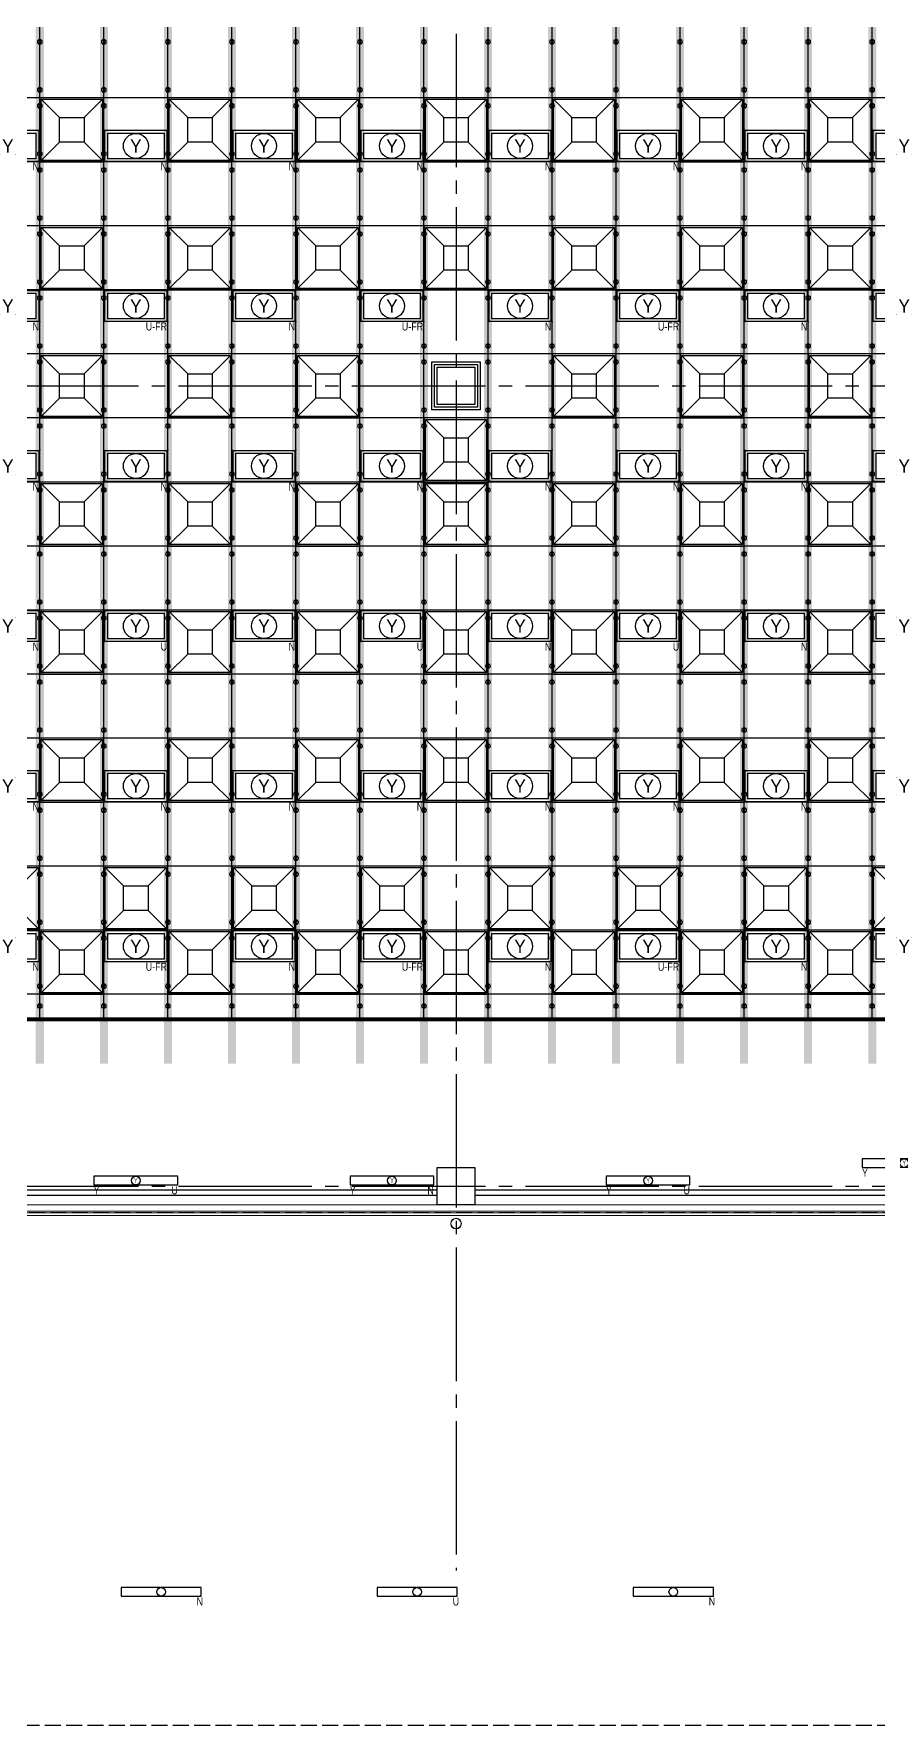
# Model space of a CAD drawing. Header units: millimetres. Extents: x -17313 to 27370, y -1010 to 13584.
# Drawn here: x 9409 to 10991, y -1010 to 2160 of the extents above; entities that cross this region are included whole.
import ezdxf
from ezdxf.enums import TextEntityAlignment as Align

# ---------------------------------------------------------------- set-up
doc = ezdxf.new("R2010")
doc.units = ezdxf.units.MM
doc.header["$LTSCALE"] = 100
doc.linetypes.add('X-S-FAB-L10$0$COL-CEN-LIN', pattern=[3.25, 2.5, -0.25, 0.25, -0.25])
doc.linetypes.add('X-S-FAB-L10$0$HIDDEN', pattern=[0.4, 0.3, -0.1])
for name, color, linetype in [('0-XREF', 7, 'Continuous'), ('188K-SM-03-F10-ARCH-CEIL-Y2257103$0$K-CEIL-4.2', 8, 'Continuous'), ('188K-SM-03-F10-ARCH-CEIL-Y2257103$0$K-CEIL-4.2-AREA', 8, 'Continuous'), ('188K-SM-03-F10-ARCH-CEIL-Y2257103$0$K-鋼構', 121, 'Continuous'), ('188K-SM-03-F10-ARCH-PA-Y2257103$0$K-P1S-4.2-單抗', 53, 'Continuous'), ('188K-SM-03-F10-ARCH-PA-Y2257103$0$K-岩棉 2hr 7.5-非抗', 53, 'Continuous'), ('188K-SM-06-F10-ELEC-LIGHT-Y2257103$0$E-LIGHT(W)-N', 8, 'Continuous'), ('188K-SM-06-F10-ELEC-LIGHT-Y2257103$0$E-LIGHT(W)-U XLPE', 8, 'Continuous'), ('188K-SM-06-F10-ELEC-LIGHT-Y2257103$0$E-LIGHT(Y)-N', 8, 'Continuous'), ('188K-SM-06-F10-ELEC-LIGHT-Y2257103$0$E-LIGHT(Y)-U FR', 8, 'Continuous'), ('188K-SM-06-F10-ELEC-LIGHT-Y2257103$0$E-LIGHT(Y)-U XLPE', 8, 'Continuous'), ('188K-SM-06-F10-HVAC-FFU-Y2257103$0$AC-FFU-ULPA+化學濾網-', 6, 'Continuous'), ('X-S-FAB-L10$0$0-DIM-TXT', 8, 'Continuous'), ('X-S-FAB-L10$0$A-OBJE-MEP', 8, 'Continuous'), ('X-S-FAB-L10$0$A-WALL-EX', 8, 'Continuous'), ('X-S-FAB-L10$0$BLOCK', 8, 'Continuous'), ('X-S-FAB-L10$0$CCL', 8, 'X-S-FAB-L10$0$COL-CEN-LIN'), ('X-S-FAB-L10$0$COL-S', 8, 'Continuous'), ('X-S-FAB-L10$0$HID', 8, 'X-S-FAB-L10$0$HIDDEN'), ('X-S-FAB-L10$0$S-FNDN', 8, 'Continuous')]:
    doc.layers.add(name, color=color, linetype=linetype)
doc.layers.add('188K-SM-03-F10-ARCH-CEIL-Y2257103$0$K-吊點-標準', color=8, linetype='Continuous', lineweight=9)
doc.layers.add('188K-SM-06-F10-ELEC-LIGHT-Y2257103$0$Defpoints-CAS', color=8, linetype='Continuous', plot=False)
doc.styles.add('188K-SM-06-F10-ELEC-LIGHT-Y2257103$0$AE', font='isocp.shx', dxfattribs={"bigfont": 'chineset.shx'})
doc.styles.add('188K-SM-06-F10-ELEC-LIGHT-Y2257103$0$Standard', font='arial.ttf')
doc.styles.add('188K-SM-06-F10-ELEC-LIGHT-Y2257103$0$xCI-5-F20-03-燈具$0$Standard', font='')
doc.styles.add('X-S-FAB-L10$0$CHINA', font='simplex.shx', dxfattribs={"width": 0.75, "bigfont": 'chineset.shx'})
doc.styles.add('X-S-FAB-L10$0$Standard', font='', dxfattribs={"width": 0.8})
doc.styles.add('X-S-FAB-L10$0$TG_NOTE_TEXT', font='simplex.shx', dxfattribs={"width": 0.75, "bigfont": 'chineset.shx'})
doc.styles.get('188K-SM-06-F10-ELEC-LIGHT-Y2257103$0$xCI-5-F20-03-燈具$0$Standard').set_extended_font_data('PMingLiU')
doc.styles.get('X-S-FAB-L10$0$Standard').set_extended_font_data('Microsoft JhengHei')

# ---------------------------------------------------------------- blocks, each defined once
blk = doc.blocks.new('188K-SM-06-F10-HVAC-FFU-Y2257103$0$H-FFU-ULPA+化濾')
for p, q in [((-82.9, 82.9), (-117.2, 117.3)), ((-37.1, 82.9), (-2.7, 117.3)), ((-117.2, 2.8), (-82.9, 37.1)), ((-2.7, 2.8), (-37.1, 37.1))]:
    blk.add_line(p, q)
for points in [[(-2.7, 2.8), (-2.7, 117.3), (-117.2, 117.3), (-117.2, 2.8)], [(-37.1, 37.1), (-37.1, 82.9), (-82.9, 82.9), (-82.9, 37.1)]]:
    blk.add_lwpolyline(points, close=True)
at = {"layer": 'DefPoints'}
blk.add_lwpolyline([(-120, 120), (0, 120), (0, 0), (-120, 0)], close=True, dxfattribs=at)
blk = doc.blocks.new('188K-SM-06-F10-HVAC-FFU-Y2257103')
at = {"layer": '188K-SM-06-F10-HVAC-FFU-Y2257103$0$AC-FFU-ULPA+化學濾網-', "xscale": -1}
for p in [(9420, 1920), (9660, 1920), (9900, 1920), (10140, 1920), (10380, 1920), (10620, 1920), (10860, 1920), (9420, 1680), (9660, 1680), (9900, 1680), (10140, 1680), (10380, 1680), (10620, 1680), (10860, 1680), (9420, 1440), (9660, 1440), (9900, 1440), (10380, 1440), (10620, 1440), (10860, 1440), (10140, 1320), (9420, 1200), (9660, 1200), (9900, 1200), (10140, 1200), (10380, 1200), (10620, 1200), (10860, 1200), (9420, 960), (9660, 960), (9900, 960), (10140, 960), (10380, 960), (10620, 960), (10860, 960), (9420, 720), (9660, 720), (9900, 720), (10140, 720), (10380, 720), (10620, 720), (10860, 720), (9300, 480), (9540, 480), (9780, 480), (10020, 480), (10260, 480), (10500, 480), (10740, 480), (10980, 480), (9420, 360), (9660, 360), (9900, 360), (10140, 360), (10380, 360), (10620, 360), (10860, 360)]:
    blk.add_blockref('188K-SM-06-F10-HVAC-FFU-Y2257103$0$H-FFU-ULPA+化濾', p, dxfattribs=at)
blk = doc.blocks.new('X-S-FAB-L10$0$FAB2-L05')
at = {"layer": 'X-S-FAB-L10$0$CCL'}
for p, q in [((-15960, 11005), (-15960, 0)), ((-26880, 2220), (1210, 2220)), ((-26880, 720), (1210, 720))]:
    blk.add_line(p, q, dxfattribs=at)
at = {"layer": 'X-S-FAB-L10$0$COL-S'}
for points in [[(-15995, 2255), (-15925, 2255), (-15925, 2185), (-15995, 2185)], [(-15995, 755), (-15925, 755), (-15925, 685), (-15995, 685)]]:
    blk.add_lwpolyline(points, close=True, dxfattribs=at)
blk = doc.blocks.new('X-S-FAB-L10')
at = {"layer": 'X-S-FAB-L10$0$A-OBJE-MEP', "lineweight": 0, "flags": 128}
blk.add_lwpolyline([(10209.5, -70, 1), (10190.5, -70, 1)], format="xyb", close=True, dxfattribs=at)
at = {"layer": 'X-S-FAB-L10$0$A-OBJE-MEP', "lineweight": 0}
blk.add_circle((10200, -70), 10, dxfattribs=at)
at = {"layer": 'X-S-FAB-L10$0$A-WALL-EX', "lineweight": 0}
blk.add_line((12670, -46.5), (7705, -46.5), dxfattribs=at)
at = {"layer": 'X-S-FAB-L10$0$A-WALL-EX', "lineweight": 0, "flags": 128}
for points in [[(12673.5, -35), (7705, -35)], [(7705, -50), (12670, -50)], [(7705, -50), (12670, -50)], [(7705, -50), (12670, -50)], [(7705, -50), (12670, -50)], [(7705, -50), (12670, -50)], [(7705, -50), (12670, -50)], [(7705, -50), (12670, -50)], [(7705, -50), (12670, -50)]]:
    blk.add_lwpolyline(points, dxfattribs=at)
at = {"layer": 'X-S-FAB-L10$0$COL-S'}
for p, q in [((10165, 1535), (10235, 1535)), ((10165, 1465), (10165, 1535)), ((10235, 1535), (10235, 1465)), ((10235, 1465), (10165, 1465)), ((10165, 35), (10235, 35)), ((10165, -35), (10165, 35)), ((10235, 35), (10235, -35)), ((10235, -35), (10165, -35))]:
    blk.add_line(p, q, dxfattribs=at)
at = {"layer": 'X-S-FAB-L10$0$HID'}
for p, q in [((12670, -50), (7705, -50)), ((2509.405, -1010), (17209, -1010))]:
    blk.add_line(p, q, dxfattribs=at)
at = {"layer": 'X-S-FAB-L10$0$S-FNDN', "lineweight": 0, "flags": 128}
blk.add_lwpolyline([(11935, 9055), (4350, 9055), (4350, 7470), (9330, 7470), (9330, -55), (11935, -55), (11935, 4530), (11070, 4530), (11070, 5003), (11935, 5003)], close=True, dxfattribs=at)
at = {"layer": 'X-S-FAB-L10$0$BLOCK'}
blk.add_blockref('X-S-FAB-L10$0$FAB2-L05', (26160, -720), dxfattribs=at)
at = {"style": 'X-S-FAB-L10$0$TG_NOTE_TEXT', "width": 0.5, "flags": 1}
for p in [(7463.301, 9020), (18268.251, 8649), (11197.77, 4800.167), (16485.801, 4800.167), (25420.27, 2635), (13360, 320.001, 0), (7463.301, -33.333)]:
    blk.add_attdef('WH', text='', height=20, dxfattribs=at).set_placement(p, align=Align.BOTTOM_LEFT)
at = {"width": 0.5}
for style, p in [('X-S-FAB-L10$0$TG_NOTE_TEXT', (7585, 9020)), ('X-S-FAB-L10$0$TG_NOTE_TEXT', (18389.95, 8649)), ('X-S-FAB-L10$0$TG_NOTE_TEXT', (11117.5, 4813.5)), ('X-S-FAB-L10$0$TG_NOTE_TEXT', (16607.5, 4813.5)), ('X-S-FAB-L10$0$TG_NOTE_TEXT', (25350, 2635)), ('X-S-FAB-L10$0$Standard', (13129.375, 325.001, 0)), ('X-S-FAB-L10$0$TG_NOTE_TEXT', (7585, -20))]:
    blk.add_attdef('DESC', text='', height=10, dxfattribs=dict(at, style=style)).set_placement(p, align=Align.BOTTOM_LEFT)
for tag, style, p in [('TYPE', 'X-S-FAB-L10$0$TG_NOTE_TEXT', (7619.286, 9020)), ('NO', 'X-S-FAB-L10$0$TG_NOTE_TEXT', (7650.095, 9020)), ('TYPE', 'X-S-FAB-L10$0$TG_NOTE_TEXT', (18424.236, 8649)), ('NO', 'X-S-FAB-L10$0$TG_NOTE_TEXT', (18455.045, 8649)), ('NO', 'X-S-FAB-L10$0$TG_NOTE_TEXT', (11088.595, 4813.5)), ('TYPE', 'X-S-FAB-L10$0$TG_NOTE_TEXT', (11151.786, 4813.5)), ('TYPE', 'X-S-FAB-L10$0$TG_NOTE_TEXT', (16641.786, 4813.5)), ('NO', 'X-S-FAB-L10$0$TG_NOTE_TEXT', (16672.595, 4813.5)), ('NO', 'X-S-FAB-L10$0$TG_NOTE_TEXT', (25313, 2635)), ('TYPE', 'X-S-FAB-L10$0$TG_NOTE_TEXT', (25350, 2635)), ('NO', 'X-S-FAB-L10$0$Standard', (13100, 320.001, 0)), ('TYPE', 'X-S-FAB-L10$0$Standard', (13129.375, 320.001, 0)), ('TYPE', 'X-S-FAB-L10$0$TG_NOTE_TEXT', (7619.286, -20)), ('NO', 'X-S-FAB-L10$0$TG_NOTE_TEXT', (7650.095, -20))]:
    blk.add_attdef(tag, text='', height=10, dxfattribs=dict(at, style=style)).set_placement(p, align=Align.BOTTOM_RIGHT)
at = {"style": 'X-S-FAB-L10$0$TG_NOTE_TEXT', "width": 0.5, "flags": 1}
for rotation, p in [(180, (43, 7480)), (180, (943, 7480)), (90, (24310, 3717.77)), (270, (17080, 1711.699))]:
    blk.add_attdef('WH', text='', height=20, rotation=rotation, dxfattribs=at).set_placement(p, align=Align.BOTTOM_LEFT)
at = {"width": 0.5}
for rotation, style, p in [(180, 'X-S-FAB-L10$0$Standard', (317.625, 7480)), (180, 'X-S-FAB-L10$0$Standard', (1217.625, 7480)), (90, 'X-S-FAB-L10$0$TG_NOTE_TEXT', (24310, 3647.5)), (270, 'X-S-FAB-L10$0$TG_NOTE_TEXT', (17080, 1605))]:
    blk.add_attdef('DESC', text='', height=10, rotation=rotation, dxfattribs=dict(at, style=style)).set_placement(p, align=Align.BOTTOM_LEFT)
for tag, rotation, style, p in [('TYPE', 180, 'X-S-FAB-L10$0$Standard', (317.625, 7480)), ('NO', 180, 'X-S-FAB-L10$0$Standard', (347, 7480)), ('TYPE', 180, 'X-S-FAB-L10$0$Standard', (1217.625, 7480)), ('NO', 180, 'X-S-FAB-L10$0$Standard', (1247, 7480)), ('TYPE', 90, 'X-S-FAB-L10$0$TG_NOTE_TEXT', (24310, 3647.5)), ('NO', 90, 'X-S-FAB-L10$0$TG_NOTE_TEXT', (24310, 3610.5)), ('TYPE', 270, 'X-S-FAB-L10$0$TG_NOTE_TEXT', (17080, 1605)), ('NO', 270, 'X-S-FAB-L10$0$TG_NOTE_TEXT', (17080, 1573))]:
    blk.add_attdef(tag, text='', height=10, rotation=rotation, dxfattribs=dict(at, style=style)).set_placement(p, align=Align.BOTTOM_RIGHT)
at = {"layer": 'X-S-FAB-L10$0$0-DIM-TXT', "style": 'X-S-FAB-L10$0$CHINA', "width": 0.75}
for p in [(667.414, 7855.1, -2689.4), (22627.353, 6728.814), (25644.722, 6728.814), (24778.787, 5569.051), (1118.252, 4980), (417.801, 4594.623), (23874.84, 4355), (22927.43, 4330.122), (23749.869, 3901.367), (417.801, 3765.236), (1118.252, 3730), (417.801, 3115.79), (536.882, 2227.832), (16908.994, 1782.652), (888.445, 880.466), (16977.43, 750), (18878.841, 750), (25641.221, 553.233), (21364.03, 526.894)]:
    blk.add_attdef('HIG', text='', height=80, dxfattribs=at).set_placement(p, align=Align.MIDDLE_LEFT)
blk = doc.blocks.new('188K-SM-03-F10-ARCH-CEIL-Y2257103$0$A$C2CA95053')
h = blk.add_hatch(color=256)
edge = h.paths.add_edge_path()
edge.add_arc((0, 0), 0.5, 0, 360)
for p, q in [((3.2, 3.2), (-3.2, -3.2)), ((3.2, -3.2), (-3.2, 3.2))]:
    blk.add_line(p, q)
blk.add_lwpolyline([(-1.6, 2.5), (-1.6, -2.5), (1.6, -2.5), (1.6, 2.5)], close=True)
for radius in [4.5, 0.5]:
    blk.add_circle((0, 0), radius)
blk = doc.blocks.new('188K-SM-03-F10-ARCH-CEIL-Y2257103$0$天花板吊點-附調整片 - 3_8_螺桿吊架 100 mm 高調整片-V1-1FL')
blk.add_blockref('188K-SM-03-F10-ARCH-CEIL-Y2257103$0$A$C2CA95053', (0, 0))
blk = doc.blocks.new('188K-SM-03-F10-ARCH-CEIL-Y2257103')
at = {"layer": '188K-SM-03-F10-ARCH-CEIL-Y2257103$0$K-CEIL-4.2'}
for p, q in [((9420, 312.7), (9420, 8632.2)), ((9540, 312.7), (9540, 8632.2)), ((9660, 312.7), (9660, 8632.2)), ((9780, 312.7), (9780, 8632.2)), ((9900, 312.7), (9900, 8632.2)), ((10020, 312.7), (10020, 8632.2)), ((10140, 312.7), (10140, 8632.2)), ((10260, 312.7), (10260, 8632.2)), ((10380, 312.7), (10380, 8632.2)), ((10500, 312.7), (10500, 8632.2)), ((10620, 312.7), (10620, 8632.2)), ((10740, 312.7), (10740, 8632.2)), ((10860, 312.7), (10860, 8632.2)), ((10980, 312.7), (10980, 8632.2)), ((16747.2, 2040), (1847.7, 2040)), ((16747.2, 1920), (1847.7, 1920)), ((16747.2, 1800), (1847.7, 1800)), ((16747.2, 1680), (1847.7, 1680)), ((16747.2, 1560), (1847.7, 1560)), ((16747.2, 1440), (1847.7, 1440)), ((16747.2, 1320), (1847.7, 1320)), ((16747.2, 1200), (1847.7, 1200)), ((16747.2, 1080), (1847.7, 1080)), ((16747.2, 960), (1847.7, 960)), ((16747.2, 840), (1847.7, 840)), ((16747.2, 720), (1847.7, 720)), ((16747.2, 600), (1847.7, 600)), ((16747.2, 480), (1847.7, 480)), ((16747.2, 360), (1847.7, 360))]:
    blk.add_line(p, q, dxfattribs=at)
at = {"layer": '188K-SM-03-F10-ARCH-CEIL-Y2257103$0$K-CEIL-4.2-AREA', "elevation": 0}
blk.add_lwpolyline([(16747.2, 312.7), (14882.2, 312.7), (14882.2, 42.7), (14157.7, 42.7), (14157.7, 312.7), (1847.7, 312.7), (1847.7, 8305.8), (1767.7, 8305.8), (1767.7, 8632.2), (17592.2, 8632.2)], dxfattribs=at)
at = {"layer": '188K-SM-03-F10-ARCH-CEIL-Y2257103$0$K-CEIL-4.2-AREA'}
blk.add_lwpolyline([(10165, 1535), (10235, 1535), (10235, 1465), (10165, 1465)], close=True, dxfattribs=at)
at = {"layer": '188K-SM-03-F10-ARCH-CEIL-Y2257103$0$K-鋼構', "const_width": 15, "elevation": 0}
for points in [[(9420, 8769.9), (9420, 230)], [(9540, 8769.9), (9540, 230)], [(9660, 8769.9), (9660, 230)], [(9780, 8769.9), (9780, 230)], [(9900, 8769.9), (9900, 230)], [(10020, 8769.9), (10020, 230)], [(10140, 8769.9), (10140, 230)], [(10260, 8769.9), (10260, 230)], [(10380, 8769.9), (10380, 230)], [(10500, 8769.9), (10500, 230)], [(10620, 8769.9), (10620, 230)], [(10740, 8769.9), (10740, 230)], [(10860, 8769.9), (10860, 230)], [(10980, 8769.9), (10980, 230)]]:
    blk.add_lwpolyline(points, dxfattribs=at)
at = {"layer": '188K-SM-03-F10-ARCH-CEIL-Y2257103$0$K-吊點-標準', "color": 170, "lineweight": 18, "rotation": 179.9999999999997}
for p in [(9420, 2145), (9540, 2145), (9660, 2145), (9780, 2145), (9900, 2145), (10020, 2145), (10140, 2145), (10260, 2145), (10380, 2145), (10500, 2145), (10620, 2145), (10740, 2145), (10860, 2145), (10980, 2145), (9420, 2055), (9420, 2025), (9540, 2055), (9540, 2025), (9660, 2055), (9660, 2025), (9780, 2055), (9780, 2025), (9900, 2055), (9900, 2025), (10020, 2055), (10020, 2025), (10140, 2055), (10140, 2025), (10260, 2055), (10260, 2025), (10380, 2055), (10380, 2025), (10500, 2055), (10500, 2025), (10620, 2055), (10620, 2025), (10740, 2055), (10740, 2025), (10860, 2055), (10860, 2025), (10980, 2055), (10980, 2025), (9420, 1935), (9540, 1935), (9660, 1935), (9780, 1935), (9900, 1935), (10020, 1935), (10140, 1935), (10260, 1935), (10380, 1935), (10500, 1935), (10620, 1935), (10740, 1935), (10860, 1935), (10980, 1935), (9420, 1905), (9540, 1905), (9660, 1905), (9780, 1905), (9900, 1905), (10020, 1905), (10140, 1905), (10260, 1905), (10380, 1905), (10500, 1905), (10620, 1905), (10740, 1905), (10860, 1905), (10980, 1905), (9420, 1815), (9540, 1815), (9660, 1815), (9780, 1815), (9900, 1815), (10020, 1815), (10140, 1815), (10260, 1815), (10380, 1815), (10500, 1815), (10620, 1815), (10740, 1815), (10860, 1815), (10980, 1815), (9420, 1785), (9540, 1785), (9660, 1785), (9780, 1785), (9900, 1785), (10020, 1785), (10140, 1785), (10260, 1785), (10380, 1785), (10500, 1785), (10620, 1785), (10740, 1785), (10860, 1785), (10980, 1785), (9420, 1695), (9540, 1695), (9660, 1695), (9780, 1695), (9900, 1695), (10020, 1695), (10140, 1695), (10260, 1695), (10380, 1695), (10500, 1695), (10620, 1695), (10740, 1695), (10860, 1695), (10980, 1695), (9420, 1665), (9540, 1665), (9660, 1665), (9780, 1665), (9900, 1665), (10020, 1665), (10140, 1665), (10260, 1665), (10380, 1665), (10500, 1665), (10620, 1665), (10740, 1665), (10860, 1665), (10980, 1665), (9420, 1575), (9540, 1575), (9660, 1575), (9780, 1575), (9900, 1575), (10020, 1575), (10140, 1575), (10260, 1575), (10380, 1575), (10500, 1575), (10620, 1575), (10740, 1575), (10860, 1575), (10980, 1575), (9420, 1545), (9540, 1545), (9660, 1545), (9780, 1545), (9900, 1545), (10020, 1545), (10140, 1545), (10260, 1545), (10380, 1545), (10500, 1545), (10620, 1545), (10740, 1545), (10860, 1545), (10980, 1545), (9420, 1455), (9540, 1455), (9660, 1455), (9780, 1455), (9900, 1455), (10020, 1455), (10140, 1455), (10260, 1455), (10380, 1455), (10500, 1455), (10620, 1455), (10740, 1455), (10860, 1455), (10980, 1455), (9420, 1425), (9540, 1425), (9660, 1425), (9780, 1425), (9900, 1425), (10020, 1425), (10140, 1425), (10260, 1425), (10380, 1425), (10500, 1425), (10620, 1425), (10740, 1425), (10860, 1425), (10980, 1425), (9420, 1335), (9540, 1335), (9660, 1335), (9780, 1335), (9900, 1335), (10020, 1335), (10140, 1335), (10260, 1335), (10380, 1335), (10500, 1335), (10620, 1335), (10740, 1335), (10860, 1335), (10980, 1335), (9420, 1305), (9540, 1305), (9660, 1305), (9780, 1305), (9900, 1305), (10020, 1305), (10140, 1305), (10260, 1305), (10380, 1305), (10500, 1305), (10620, 1305), (10740, 1305), (10860, 1305), (10980, 1305), (9420, 1215), (9540, 1215), (9660, 1215), (9780, 1215), (9900, 1215), (10020, 1215), (10140, 1215), (10260, 1215), (10380, 1215), (10500, 1215), (10620, 1215), (10740, 1215), (10860, 1215), (10980, 1215), (9420, 1185), (9540, 1185), (9660, 1185), (9780, 1185), (9900, 1185), (10020, 1185), (10140, 1185), (10260, 1185), (10380, 1185), (10500, 1185), (10620, 1185), (10740, 1185), (10860, 1185), (10980, 1185), (9420, 1095), (9540, 1095), (9660, 1095), (9780, 1095), (9900, 1095), (10020, 1095), (10140, 1095), (10260, 1095), (10380, 1095), (10500, 1095), (10620, 1095), (10740, 1095), (10860, 1095), (10980, 1095), (9420, 1065), (9540, 1065), (9660, 1065), (9780, 1065), (9900, 1065), (10020, 1065), (10140, 1065), (10260, 1065), (10380, 1065), (10500, 1065), (10620, 1065), (10740, 1065), (10860, 1065), (10980, 1065), (9420, 975), (9540, 975), (9660, 975), (9780, 975), (9900, 975), (10020, 975), (10140, 975), (10260, 975), (10380, 975), (10500, 975), (10620, 975), (10740, 975), (10860, 975), (10980, 975), (9420, 945), (9540, 945), (9660, 945), (9780, 945), (9900, 945), (10020, 945), (10140, 945), (10260, 945), (10380, 945), (10500, 945), (10620, 945), (10740, 945), (10860, 945), (10980, 945), (9420, 855), (9540, 855), (9660, 855), (9780, 855), (9900, 855), (10020, 855), (10140, 855), (10260, 855), (10380, 855), (10500, 855), (10620, 855), (10740, 855), (10860, 855), (10980, 855), (9420, 825), (9540, 825), (9660, 825), (9780, 825), (9900, 825), (10020, 825), (10140, 825), (10260, 825), (10380, 825), (10500, 825), (10620, 825), (10740, 825), (10860, 825), (10980, 825), (9420, 735), (9540, 735), (9660, 735), (9780, 735), (9900, 735), (10020, 735), (10140, 735), (10260, 735), (10380, 735), (10500, 735), (10620, 735), (10740, 735), (10860, 735), (10980, 735), (9420, 705), (9540, 705), (9660, 705), (9780, 705), (9900, 705), (10020, 705), (10140, 705), (10260, 705), (10380, 705), (10500, 705), (10620, 705), (10740, 705), (10860, 705), (10980, 705), (9420, 615), (9540, 615), (9660, 615), (9780, 615), (9900, 615), (10020, 615), (10140, 615), (10260, 615), (10380, 615), (10500, 615), (10620, 615), (10740, 615), (10860, 615), (10980, 615), (9420, 585), (9540, 585), (9660, 585), (9780, 585), (9900, 585), (10020, 585), (10140, 585), (10260, 585), (10380, 585), (10500, 585), (10620, 585), (10740, 585), (10860, 585), (10980, 585), (9420, 495), (9540, 495), (9660, 495), (9780, 495), (9900, 495), (10020, 495), (10140, 495), (10260, 495), (10380, 495), (10500, 495), (10620, 495), (10740, 495), (10860, 495), (10980, 495), (9420, 465), (9540, 465), (9660, 465), (9780, 465), (9900, 465), (10020, 465), (10140, 465), (10260, 465), (10380, 465), (10500, 465), (10620, 465), (10740, 465), (10860, 465), (10980, 465), (9420, 375), (9540, 375), (9660, 375), (9780, 375), (9900, 375), (10020, 375), (10140, 375), (10260, 375), (10380, 375), (10500, 375), (10620, 375), (10740, 375), (10860, 375), (10980, 375), (9420, 337.7, 0), (9540, 337.7, 0), (9660, 337.7, 0), (9780, 337.7, 0), (9900, 337.7, 0), (10020, 337.7, 0), (10140, 337.7, 0), (10260, 337.7, 0), (10380, 337.7, 0), (10500, 337.7, 0), (10620, 337.7, 0), (10740, 337.7, 0), (10860, 337.7, 0), (10980, 337.7, 0)]:
    blk.add_blockref('188K-SM-03-F10-ARCH-CEIL-Y2257103$0$天花板吊點-附調整片 - 3_8_螺桿吊架 100 mm 高調整片-V1-1FL', p, dxfattribs=at)
blk = doc.blocks.new('188K-SM-03-F10-ARCH-PA-Y2257103')
at = {"layer": '188K-SM-03-F10-ARCH-PA-Y2257103$0$K-P1S-4.2-單抗'}
for p, q in [((13115, 315, 0), (7525, 315, 0)), ((13115, 310, 0), (7525, 310, 0))]:
    blk.add_line(p, q, dxfattribs=at)
for points in [[(10155, 1545), (10245, 1545), (10245, 1455), (10155, 1455)], [(10160, 1540), (10240, 1540), (10240, 1460), (10160, 1460)]]:
    blk.add_lwpolyline(points, close=True, dxfattribs=at)
at = {"layer": '188K-SM-03-F10-ARCH-PA-Y2257103$0$K-岩棉 2hr 7.5-非抗'}
for p, q in [((10165, -7.5, 0), (9395, -7.5, 0)), ((10165, -17.5), (9395, -17.5, 0)), ((11005, -7.5, 0), (10235, -7.5, 0)), ((11005, -17.5), (10235, -17.5, 0))]:
    blk.add_line(p, q, dxfattribs=at)
blk = doc.blocks.new('188K-SM-06-F10-ELEC-LIGHT-Y2257103$0$防塵防水燈(黃光)-CAS')
at = {"ltscale": 600}
blk.add_lwpolyline([(-78.5, -8.1), (78.5, -8.1), (78.5, 8.1), (-78.5, 8.1)], close=True, dxfattribs=at)
blk.add_circle((0, 0), 8.1, dxfattribs=at)
at = {"style": '188K-SM-06-F10-ELEC-LIGHT-Y2257103$0$AE', "width": 0.7}
blk.add_text('Y', height=10, dxfattribs=at).set_placement((0, 0), align=Align.MIDDLE)
at = {"style": '188K-SM-06-F10-ELEC-LIGHT-Y2257103$0$Standard', "width": 0.8}
for s, p in [('Y', (-68, -18.1)), ('N', (78.5, -18.1))]:
    blk.add_text(s, height=15, dxfattribs=at).set_placement(p, align=Align.MIDDLE_RIGHT)
blk = doc.blocks.new('*U379')
at = {"ltscale": 600}
blk.add_lwpolyline([(-78.5, -8.1), (78.5, -8.1), (78.5, 8.1), (-78.5, 8.1)], close=True, dxfattribs=at)
blk.add_circle((0, 0), 8.1, dxfattribs=at)
at = {"style": '188K-SM-06-F10-ELEC-LIGHT-Y2257103$0$AE', "width": 0.7}
blk.add_text('Y', height=10, dxfattribs=at).set_placement((0, 0), align=Align.MIDDLE)
at = {"style": '188K-SM-06-F10-ELEC-LIGHT-Y2257103$0$Standard', "width": 0.8}
for s, p in [('Y', (-68, -18.1)), ('U', (78.5, -18.1))]:
    blk.add_text(s, height=15, dxfattribs=at).set_placement(p, align=Align.MIDDLE_RIGHT)
blk = doc.blocks.new('*U306')
at = {"ltscale": 600}
blk.add_lwpolyline([(75, 8.1), (-75, 8.1), (-75, -8.1), (75, -8.1)], close=True, dxfattribs=at)
blk.add_circle((0, 0), 8.1, dxfattribs=at)
at = {"style": '188K-SM-06-F10-ELEC-LIGHT-Y2257103$0$Standard', "width": 0.8}
blk.add_text('N', height=15, rotation=360, dxfattribs=at).set_placement((78.5, -18.1), align=Align.MIDDLE_RIGHT)
blk = doc.blocks.new('*U307')
at = {"ltscale": 600}
blk.add_lwpolyline([(-75, -8.1), (75, -8.1), (75, 8.1), (-75, 8.1)], close=True, dxfattribs=at)
blk.add_circle((0, 0), 8.1, dxfattribs=at)
at = {"style": '188K-SM-06-F10-ELEC-LIGHT-Y2257103$0$Standard', "width": 0.8}
blk.add_text('U', height=15, rotation=360, dxfattribs=at).set_placement((78.5, -18.1), align=Align.MIDDLE_RIGHT)
blk = doc.blocks.new('188K-SM-06-F10-ELEC-LIGHT-Y2257103$0$背掀式無塵室燈具(黃光)-CAS')
at = {"color": 0}
for p, q in [((53.4, 23.4), (-53.4, 23.4)), ((-53.4, 23.4), (-53.4, -23.4)), ((53.4, -23.4), (53.4, 23.4)), ((-53.4, -23.4), (53.4, -23.4))]:
    blk.add_line(p, q, dxfattribs=at)
blk.add_lwpolyline([(-58.5, -28.5), (58.5, -28.5), (58.5, 28.5), (-58.5, 28.5)], close=True, dxfattribs=at)
blk.add_circle((0, 0), 23.4, dxfattribs=at)
at = {"layer": '188K-SM-06-F10-ELEC-LIGHT-Y2257103$0$Defpoints-CAS'}
for p in [(-60, 30), (-60, 30), (60, 30), (-60, -30), (60, -30)]:
    blk.add_point(p, dxfattribs=at)
at = {"color": 0, "style": '188K-SM-06-F10-ELEC-LIGHT-Y2257103$0$xCI-5-F20-03-燈具$0$Standard'}
blk.add_text('Y', height=25, dxfattribs=at).set_placement((0, 0), align=Align.MIDDLE)
at = {"style": '188K-SM-06-F10-ELEC-LIGHT-Y2257103$0$Standard', "width": 0.8}
blk.add_text('N', height=15, rotation=360, dxfattribs=at).set_placement((58.5, -38.5), align=Align.MIDDLE_RIGHT)
blk = doc.blocks.new('*U292')
for p, q in [((58.5, 28.5), (-58.5, 28.5)), ((-58.5, 28.5), (-58.5, -28.5)), ((53.4, 23.4), (-53.4, 23.4)), ((-53.4, 23.4), (-53.4, -23.4)), ((53.4, -23.4), (53.4, 23.4)), ((58.5, -28.5), (58.5, 28.5)), ((-58.5, -28.5), (58.5, -28.5)), ((-53.4, -23.4), (53.4, -23.4))]:
    blk.add_line(p, q)
blk.add_circle((0, 0), 23.4)
at = {"layer": '188K-SM-06-F10-ELEC-LIGHT-Y2257103$0$Defpoints-CAS'}
for p in [(-60, 30), (-60, 30), (60, 30), (-60, -30), (60, -30)]:
    blk.add_point(p, dxfattribs=at)
at = {"style": '188K-SM-06-F10-ELEC-LIGHT-Y2257103$0$xCI-5-F20-03-燈具$0$Standard'}
blk.add_text('Y', height=25, dxfattribs=at).set_placement((0, 0), align=Align.MIDDLE)
at = {"style": '188K-SM-06-F10-ELEC-LIGHT-Y2257103$0$Standard', "width": 0.8}
blk.add_text('U-FR', height=15, rotation=360, dxfattribs=at).set_placement((58.5, -38.5), align=Align.MIDDLE_RIGHT)
blk = doc.blocks.new('*U291')
for p, q in [((58.5, 28.5), (-58.5, 28.5)), ((-58.5, 28.5), (-58.5, -28.5)), ((53.4, 23.4), (-53.4, 23.4)), ((-53.4, 23.4), (-53.4, -23.4)), ((53.4, -23.4), (53.4, 23.4)), ((58.5, -28.5), (58.5, 28.5)), ((-58.5, -28.5), (58.5, -28.5)), ((-53.4, -23.4), (53.4, -23.4))]:
    blk.add_line(p, q)
blk.add_circle((0, 0), 23.4)
at = {"layer": '188K-SM-06-F10-ELEC-LIGHT-Y2257103$0$Defpoints-CAS'}
for p in [(-60, 30), (-60, 30), (60, 30), (-60, -30), (60, -30)]:
    blk.add_point(p, dxfattribs=at)
at = {"style": '188K-SM-06-F10-ELEC-LIGHT-Y2257103$0$xCI-5-F20-03-燈具$0$Standard'}
blk.add_text('Y', height=25, dxfattribs=at).set_placement((0, 0), align=Align.MIDDLE)
at = {"style": '188K-SM-06-F10-ELEC-LIGHT-Y2257103$0$Standard', "width": 0.8}
blk.add_text('U', height=15, rotation=360, dxfattribs=at).set_placement((58.5, -38.5), align=Align.MIDDLE_RIGHT)
blk = doc.blocks.new('188K-SM-06-F10-ELEC-LIGHT-Y2257103')
at = {"layer": '188K-SM-06-F10-ELEC-LIGHT-Y2257103$0$E-LIGHT(W)-N'}
for p in [(9647.3, -760, 0), (10607.3, -760, 0)]:
    blk.add_blockref('*U306', p, dxfattribs=at)
at = {"layer": '188K-SM-06-F10-ELEC-LIGHT-Y2257103$0$E-LIGHT(W)-U XLPE'}
blk.add_blockref('*U307', (10127.3, -760, 0), dxfattribs=at)
at = {"layer": '188K-SM-06-F10-ELEC-LIGHT-Y2257103$0$E-LIGHT(Y)-N'}
for name, p in [('188K-SM-06-F10-ELEC-LIGHT-Y2257103$0$背掀式無塵室燈具(黃光)-CAS', (9360, 1950)), ('188K-SM-06-F10-ELEC-LIGHT-Y2257103$0$背掀式無塵室燈具(黃光)-CAS', (9600, 1950)), ('188K-SM-06-F10-ELEC-LIGHT-Y2257103$0$背掀式無塵室燈具(黃光)-CAS', (9840, 1950)), ('188K-SM-06-F10-ELEC-LIGHT-Y2257103$0$背掀式無塵室燈具(黃光)-CAS', (10080, 1950)), ('188K-SM-06-F10-ELEC-LIGHT-Y2257103$0$背掀式無塵室燈具(黃光)-CAS', (10320, 1950)), ('188K-SM-06-F10-ELEC-LIGHT-Y2257103$0$背掀式無塵室燈具(黃光)-CAS', (10560, 1950)), ('188K-SM-06-F10-ELEC-LIGHT-Y2257103$0$背掀式無塵室燈具(黃光)-CAS', (10800, 1950)), ('188K-SM-06-F10-ELEC-LIGHT-Y2257103$0$背掀式無塵室燈具(黃光)-CAS', (11040, 1950)), ('188K-SM-06-F10-ELEC-LIGHT-Y2257103$0$背掀式無塵室燈具(黃光)-CAS', (9360, 1650)), ('188K-SM-06-F10-ELEC-LIGHT-Y2257103$0$背掀式無塵室燈具(黃光)-CAS', (9840, 1650)), ('188K-SM-06-F10-ELEC-LIGHT-Y2257103$0$背掀式無塵室燈具(黃光)-CAS', (10320, 1650)), ('188K-SM-06-F10-ELEC-LIGHT-Y2257103$0$背掀式無塵室燈具(黃光)-CAS', (10800, 1650)), ('188K-SM-06-F10-ELEC-LIGHT-Y2257103$0$背掀式無塵室燈具(黃光)-CAS', (9360, 1350)), ('188K-SM-06-F10-ELEC-LIGHT-Y2257103$0$背掀式無塵室燈具(黃光)-CAS', (9600, 1350)), ('188K-SM-06-F10-ELEC-LIGHT-Y2257103$0$背掀式無塵室燈具(黃光)-CAS', (9840, 1350)), ('188K-SM-06-F10-ELEC-LIGHT-Y2257103$0$背掀式無塵室燈具(黃光)-CAS', (10080, 1350)), ('188K-SM-06-F10-ELEC-LIGHT-Y2257103$0$背掀式無塵室燈具(黃光)-CAS', (10320, 1350)), ('188K-SM-06-F10-ELEC-LIGHT-Y2257103$0$背掀式無塵室燈具(黃光)-CAS', (10560, 1350)), ('188K-SM-06-F10-ELEC-LIGHT-Y2257103$0$背掀式無塵室燈具(黃光)-CAS', (10800, 1350)), ('188K-SM-06-F10-ELEC-LIGHT-Y2257103$0$背掀式無塵室燈具(黃光)-CAS', (11040, 1350)), ('188K-SM-06-F10-ELEC-LIGHT-Y2257103$0$背掀式無塵室燈具(黃光)-CAS', (9360, 1050)), ('188K-SM-06-F10-ELEC-LIGHT-Y2257103$0$背掀式無塵室燈具(黃光)-CAS', (9840, 1050)), ('188K-SM-06-F10-ELEC-LIGHT-Y2257103$0$背掀式無塵室燈具(黃光)-CAS', (10320, 1050)), ('188K-SM-06-F10-ELEC-LIGHT-Y2257103$0$背掀式無塵室燈具(黃光)-CAS', (10800, 1050)), ('188K-SM-06-F10-ELEC-LIGHT-Y2257103$0$背掀式無塵室燈具(黃光)-CAS', (9360, 750)), ('188K-SM-06-F10-ELEC-LIGHT-Y2257103$0$背掀式無塵室燈具(黃光)-CAS', (9600, 750)), ('188K-SM-06-F10-ELEC-LIGHT-Y2257103$0$背掀式無塵室燈具(黃光)-CAS', (9840, 750)), ('188K-SM-06-F10-ELEC-LIGHT-Y2257103$0$背掀式無塵室燈具(黃光)-CAS', (10080, 750)), ('188K-SM-06-F10-ELEC-LIGHT-Y2257103$0$背掀式無塵室燈具(黃光)-CAS', (10320, 750)), ('188K-SM-06-F10-ELEC-LIGHT-Y2257103$0$背掀式無塵室燈具(黃光)-CAS', (10560, 750)), ('188K-SM-06-F10-ELEC-LIGHT-Y2257103$0$背掀式無塵室燈具(黃光)-CAS', (10800, 750)), ('188K-SM-06-F10-ELEC-LIGHT-Y2257103$0$背掀式無塵室燈具(黃光)-CAS', (11040, 750)), ('188K-SM-06-F10-ELEC-LIGHT-Y2257103$0$背掀式無塵室燈具(黃光)-CAS', (9360, 450)), ('188K-SM-06-F10-ELEC-LIGHT-Y2257103$0$背掀式無塵室燈具(黃光)-CAS', (9840, 450)), ('188K-SM-06-F10-ELEC-LIGHT-Y2257103$0$背掀式無塵室燈具(黃光)-CAS', (10320, 450)), ('188K-SM-06-F10-ELEC-LIGHT-Y2257103$0$背掀式無塵室燈具(黃光)-CAS', (10800, 450)), ('188K-SM-06-F10-ELEC-LIGHT-Y2257103$0$防塵防水燈(黃光)-CAS', (11040, 43.6, 0)), ('188K-SM-06-F10-ELEC-LIGHT-Y2257103$0$防塵防水燈(黃光)-CAS', (10080, 10.6, 0))]:
    blk.add_blockref(name, p, dxfattribs=at)
at = {"layer": '188K-SM-06-F10-ELEC-LIGHT-Y2257103$0$E-LIGHT(Y)-U FR'}
for p in [(9600, 1650), (10080, 1650), (10560, 1650), (11040, 1650), (9600, 450), (10080, 450), (10560, 450), (11040, 450)]:
    blk.add_blockref('*U292', p, dxfattribs=at)
at = {"layer": '188K-SM-06-F10-ELEC-LIGHT-Y2257103$0$E-LIGHT(Y)-U XLPE'}
for name, p in [('*U291', (9600, 1050)), ('*U291', (10080, 1050)), ('*U291', (10560, 1050)), ('*U291', (11040, 1050)), ('*U379', (9600, 10.6, 0)), ('*U379', (10560, 10.6, 0))]:
    blk.add_blockref(name, p, dxfattribs=at)

msp = doc.modelspace()

# ---------------------------------------------------------------- block references
at = {"layer": '0-XREF'}
for name in ['188K-SM-06-F10-HVAC-FFU-Y2257103', 'X-S-FAB-L10', '188K-SM-06-F10-ELEC-LIGHT-Y2257103', '188K-SM-03-F10-ARCH-PA-Y2257103', '188K-SM-03-F10-ARCH-CEIL-Y2257103']:
    msp.add_blockref(name, (0, 0), dxfattribs=at)

doc.saveas('drawing.dxf')
